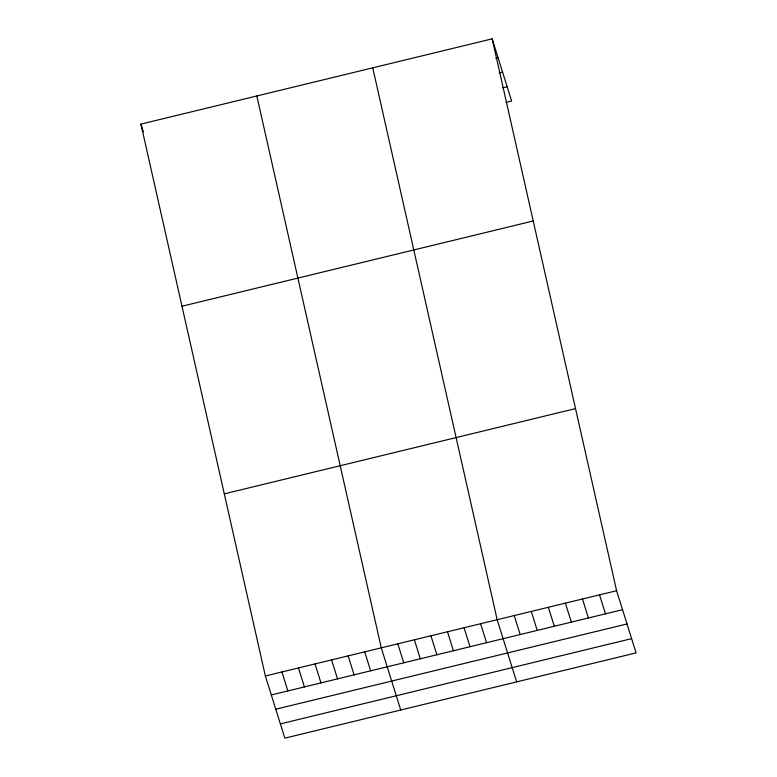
<?xml version="1.0" encoding="UTF-8"?>
<svg xmlns="http://www.w3.org/2000/svg" width="777" height="777" viewBox="0 0 777 777"><rect width="100%" height="100%" fill="white"/><g stroke="black" fill="none" stroke-linecap="round" stroke-linejoin="round"><path stroke-width="1.17" d="M492.162 38.85L616.588 590.724L636.072 652.894L284.838 738.15L265.355 675.98L140.928 124.106L492.162 38.85L511.645 101.02L505.963 102.399M495.833 58.372L498.115 57.819M499.164 72.902L502.583 72.076M502.632 87.869L507.177 86.762M181.993 306.225L533.226 220.969M224.291 493.861L575.524 408.605M265.355 675.98L616.588 590.724M271.299 694.949L622.532 609.702M275.767 709.207L627 623.96M280.371 723.892L631.604 638.645M599.523 594.871L605.468 613.84M582.468 599.009L588.412 617.987M565.403 603.146L571.348 622.124M548.348 607.293L554.292 626.262M531.283 611.431L537.228 630.409M514.228 615.578L520.172 634.547M516.647 681.885L497.163 619.716L372.746 67.832M480.613 623.737L486.557 642.705M464.054 627.748L469.998 646.726M447.494 631.769L453.438 650.747M430.934 635.79L436.878 654.758M414.374 639.811L420.318 658.779M397.814 643.832L403.758 662.8M400.738 710.013L381.264 647.843L256.837 95.969M364.704 651.864L370.648 670.842M348.145 655.885L354.089 674.854M331.585 659.906L337.529 678.875M315.025 663.927L320.969 682.896M140.928 124.106L143.376 131.915M298.465 667.938L304.409 686.917M281.905 671.959L287.859 690.938"/></g></svg>
